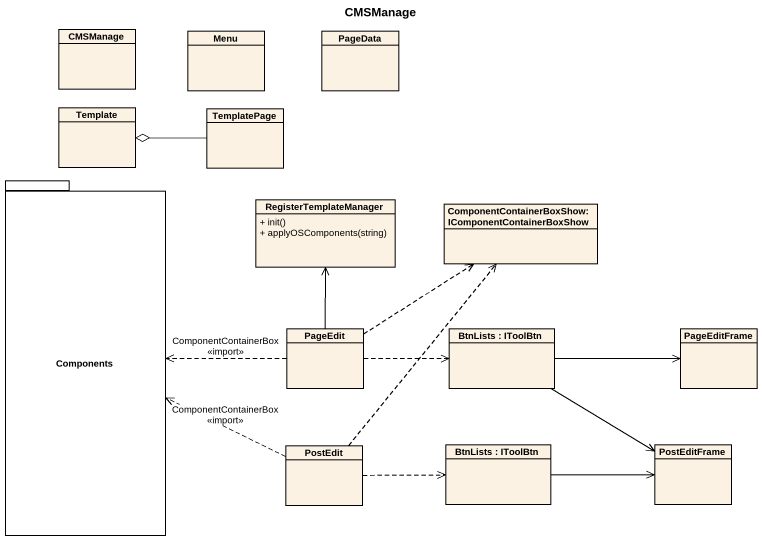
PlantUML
@startuml
title CMSManage
hide circle
hide empty members
skinparam classAttributeIconSize 0
class CMSManage
class Menu
class PageData
class Template
class TemplatePage
package Components {
}
class RegisterTemplateManager {
  + init()
  + applyOSComponents(string)
}
class "ComponentContainerBoxShow:IComponentContainerBoxShow" as ComponentContainerBoxShow
class PageEdit
class "BtnLists : IToolBtn" as BtnLists_IToolBtn
class PageEditFrame
class PostEdit
class "BtnLists : IToolBtn" as BtnLists_IToolBtn_2
class PostEditFrame
TemplatePage -left-o Template
PageEdit .left.> Components : ComponentContainerBox\n<<import>>
PageEdit -up-> RegisterTemplateManager
PageEdit .up.> ComponentContainerBoxShow
PageEdit .right.> BtnLists_IToolBtn
BtnLists_IToolBtn -right-> PageEditFrame
BtnLists_IToolBtn --> PostEditFrame
PostEdit .left.> Components : ComponentContainerBox\n<<import>>
PostEdit .up.> ComponentContainerBoxShow
PostEdit .right.> BtnLists_IToolBtn_2
BtnLists_IToolBtn_2 -right-> PostEditFrame
@enduml
